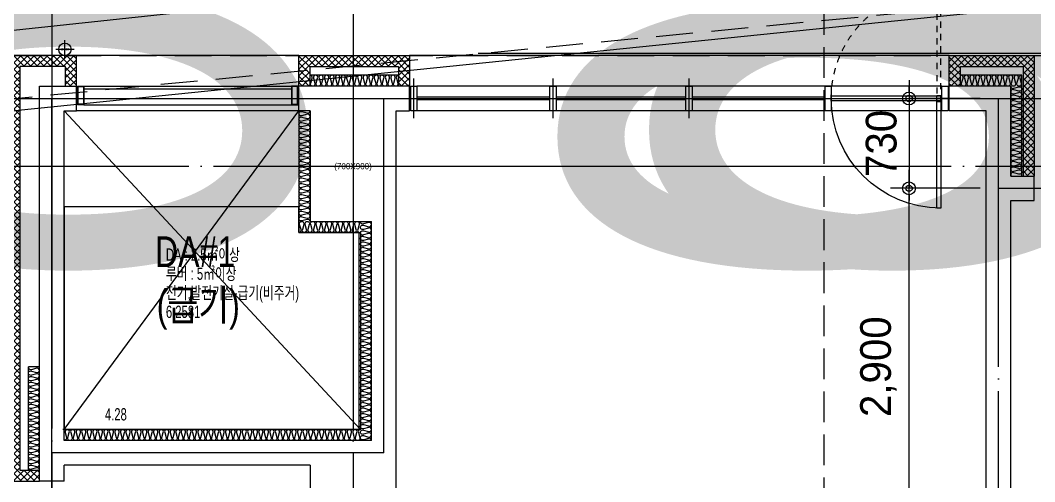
# Model space of a CAD drawing. Header units: millimetres. Extents: x 0 to 1390178, y 0 to 110113.
# Drawn here: x 438865 to 447117, y 46366 to 50117 of the extents above; entities that cross this region are included whole.
import ezdxf
from ezdxf.enums import TextEntityAlignment as Align
from ezdxf.xclip import XClip

# ---------------------------------------------------------------- set-up
doc = ezdxf.new("R2018")
doc.units = ezdxf.units.MM
doc.header["$LTSCALE"] = 100
doc.header["$XCLIPFRAME"] = 0
for name, pattern in [('HID2', [3.5, 2.5, -1]), ('X - 평면도$0$CEN', [62, 60, -1, 0, -1]), ('X - 평면도$0$H1', [1, 0.5, -0.5]), ('X - 평면도$0$HID', [1.5, 1, -0.5])]:
    doc.linetypes.add(name, pattern=pattern)
doc.layers.get('DEFPOINTS').update_dxf_attribs({"color": 145})
for name, color, linetype in [('AA-XXXX-TEXT', 3, 'Continuous'), ('DIM', 7, 'Continuous'), ('sm3', 3, 'HID2'), ('X - LAND$0$03-사철나무', 8, 'Continuous'), ('X - SHEET$0$AA-BORD-TEXT', 3, 'Continuous'), ('X - 평면도$0$$0$03-사철나무', 8, 'Continuous'), ('X - 평면도$0$0-구역계', 1, 'Continuous'), ('X - 평면도$0$253', 253, 'Continuous'), ('X - 평면도$0$A-grid', 7, 'Continuous'), ('X - 평면도$0$A-INS', 9, 'Continuous'), ('X - 평면도$0$A-OPEN', 9, 'X - 평면도$0$CEN'), ('X - 평면도$0$A-WIN', 4, 'Continuous'), ('X - 평면도$0$AA-DWXM-WIND', 4, 'Continuous'), ('X - 평면도$0$AA-EL-PCN8', 8, 'Continuous'), ('X - 평면도$0$AA-FLXS-OTHR', 4, 'Continuous'), ('X - 평면도$0$AA-WAXM-BRCK', 3, 'Continuous'), ('X - 평면도$0$AA-WAXM-CONC', 2, 'Continuous'), ('X - 평면도$0$AA-XXXX-CNTL', 1, 'X - 평면도$0$CEN'), ('X - 평면도$0$CEN', 1, 'X - 평면도$0$CEN'), ('X - 평면도$0$H7', 7, 'X - 평면도$0$HID'), ('X - 평면도$0$상부외곽선', 7, 'X - 평면도$0$HID')]:
    doc.layers.add(name, color=color, linetype=linetype)
doc.layers.add('X - 평면도$0$A-door', color=4, linetype='Continuous', lineweight=25)
doc.layers.add('X - 평면도$0$AA-GUIDE-실명', color=125, linetype='Continuous', plot=False)
doc.layers.add('X - 평면도$0$DEFPOINT', color=163, linetype='Continuous', plot=False)
doc.styles.add('HAUD01', font='Dotum.ttf')
doc.styles.get("Standard").update_dxf_attribs({"font": 'Dotum.ttf'})
doc.styles.add('X - SHEET$0$HAUD01', font='Dotum.ttf')
doc.styles.add('X - 평면도$0$HAUD01', font='Dotum.ttf')
doc.styles.add('X - 평면도$0$STANDARD', font='Dotum.ttf')
doc.dimstyles.new('HAUD-80', dxfattribs={"dimscale": 100, "dimtxt": 2.5, "dimasz": 0.5, "dimexe": 0, "dimexo": 1.5, "dimgap": 1, "dimtad": 1, "dimdec": 0, "dimdsep": 46, "dimlunit": 6, "dimtxsty": 'HAUD01', "dimblk": 'Z_DOT', "dimcen": 2.5, "dimdle": 1.5, "dimclrd": 7, "dimclre": 7, "dimclrt": 4, "dimadec": 0, "dimazin": 0, "dimtfac": 1, "dimtdec": 0, "dimtix": 1, "dimtmove": 2, "dimatfit": 3, "dimfxl": 1, "dimtvp": 1, "dimtolj": 1, "dimtzin": 0, "dimarcsym": 0})
pattern_1 = [(45, (-943193, 374193), (-26.9407684, 26.9407684), []), (135, (-943193, 374193), (-26.9407684, -26.9407684), [])]

# ---------------------------------------------------------------- blocks, each defined once
blk = doc.blocks.new('X - SHEET$0$HAUDsheetV')
at = {"layer": 'X - SHEET$0$AA-BORD-TEXT', "color": 3, "style": 'X - SHEET$0$HAUD01'}
for tag, p in [('PJCode', (786, 567.935)), ('작성자', (786.112, 194.824)), ('검토자', (786.112, 181.824)), ('최종검토자', (786.112, 168.824)), ('승인자', (786.112, 155.824)), ('일자', (786.832, 144.018)), ('개정번호', (812, 65.92))]:
    blk.add_attdef(tag, text='', height=3, dxfattribs=at).set_placement(p, align=Align.MIDDLE_CENTER)
at = {"layer": 'X - SHEET$0$AA-BORD-TEXT', "color": 3, "lineweight": 30, "flags": 104}
blk.add_attdef('PJTitle', text='', height=4, dxfattribs=at).set_placement((787.248, 536.622), align=Align.MIDDLE_CENTER)
blk = doc.blocks.new('X - SHEET')
ref = blk.add_blockref('X - SHEET$0$HAUDsheetV', (-100, 0), dxfattribs=dict(xscale=100, yscale=100, zscale=100))
lines = blk.add_mtext('중랑구 상봉동 116-49번지 일원 2030 청년주택 \\P신축공사', dxfattribs={"layer": 'X - SHEET$0$AA-BORD-TEXT', "color": 3, "insert": (78624.8, 53662.2), "char_height": 5056.517, "attachment_point": 1})
ref.add_attrib('PJTitle', '', (78624.8, 53662.2), dxfattribs={"flags": 104}).embed_mtext(lines)
blk = doc.blocks.new('*U1018')
at = {"layer": 'X - 평면도$0$A-door', "color": 9}
for p, q in [((50, 20), (950, 20)), ((50, -20), (950, -20))]:
    blk.add_line(p, q, dxfattribs=at)
at = {"layer": 'X - 평면도$0$A-door', "linetype": 'X - 평면도$0$H1'}
blk.add_lwpolyline([(60, -25), (60, 890), (90, 890), (90, -25)], close=True, dxfattribs=at)
at = {"layer": 'X - 평면도$0$A-door'}
for points in [[(0, -100), (50, -100), (50, 100), (0, 100)], [(950, -100), (1000, -100), (1000, 100), (950, 100)], [(60, 25), (60, -890), (90, -890), (90, 25)]]:
    blk.add_lwpolyline(points, close=True, dxfattribs=at)
blk.add_circle((75, 0), 5, dxfattribs=at)
at = {"layer": 'X - 평면도$0$A-door', "color": 1, "linetype": 'X - 평면도$0$H1'}
blk.add_arc((60, 0), 890, 360, 90, dxfattribs=at)
at = {"layer": 'X - 평면도$0$A-door', "color": 1}
blk.add_arc((60, 0), 890, 270, 0, dxfattribs=at)
blk = doc.blocks.new('X - 평면도$0$A$C131C07CB')
at = {"layer": 'X - 평면도$0$DEFPOINT'}
blk.add_lwpolyline([(48907.6, 49351.7), (32952.1, 49430.9), (27699.5, 49296.2), (20596, 48989.6), (3460.7, 47240.8), (3188.2, 39892), (3139.9, 31340.9), (2595.9, 24181.5), (1470.3, 6537), (1291.4, 1301.2), (10096.5, 1256), (10324.9, 7974.4), (28597.9, 8298.9), (28098.2, 13852.2), (48906.4, 16442.3)], close=True, dxfattribs=at)
blk = doc.blocks.new('X - 평면도$0$1F PL')
at = {"layer": 'X - 평면도$0$AA-WAXM-CONC'}
for p, q in [((-44367.2, 29060.9), (-44367.2, 32270.9)), ((-44367.2, 32270.9), (-44067.2, 32270.9)), ((-44067.2, 32070.9), (-44067.2, 32270.9)), ((-41357.2, 32270.9), (-42257.2, 32270.9)), ((-42257.2, 32070.9), (-42257.2, 32270.9)), ((-41357.2, 32070.9), (-41357.2, 32270.9)), ((-36467.2, 32270.9), (-36967.2, 32270.9)), ((-36967.2, 32070.9), (-36967.2, 32270.9)), ((-36467.2, 31540.9), (-36467.2, 32270.9)), ((-44167.2, 29390.9), (-44167.2, 32070.9)), ((-44167.2, 32070.9), (-44067.2, 32070.9)), ((-42167.2, 32070.9), (-42257.2, 32070.9)), ((-41467.2, 32070.9), (-41357.2, 32070.9)), ((-36667.2, 32070.9), (-36967.2, 32070.9)), ((-36667.2, 27390.9), (-36667.2, 32070.9)), ((-36467.2, 31540.9), (-36277.2, 31540.9)), ((-36277.2, 31340.9), (-36277.2, 31540.9)), ((-36467.2, 31340.9), (-36277.2, 31340.9)), ((-36467.2, 28640.9), (-36467.2, 31340.9)), ((-41667.2, 29390.9), (-41667.2, 31170.9)), ((-41467.2, 29390.9), (-41467.2, 31190.9)), ((-42167.2, 29390.9), (-44167.2, 29390.9)), ((-44167.2, 29060.9), (-44167.2, 29190.9)), ((-42167.2, 29190.9), (-44167.2, 29190.9)), ((-44167.2, 29060.9), (-44367.2, 29060.9))]:
    blk.add_line(p, q, dxfattribs=at)
blk = doc.blocks.new('X - 평면도$0$1F_COL')
at = {"layer": 'X - 평면도$0$AA-WAXM-CONC'}
for p, q in [((-85528, -23826.9), (-85528, -24726.9)), ((-84828, -24726.9), (-84828, -23826.9)), ((-85528, -24726.9), (-85528, -24726.9)), ((-85528, -24726.9), (-85028, -24726.9))]:
    blk.add_line(p, q, dxfattribs=at)
for points in [[(-85528, -26706.9), (-85528, -28506.9), (-84828, -28506.9), (-84828, -26506.9)], [(-85028, -26506.9), (-85528, -26506.9)]]:
    blk.add_lwpolyline(points, dxfattribs=at)
at = {"layer": 'X - 평면도$0$DEFPOINT', "style": 'X - 평면도$0$STANDARD'}
blk.add_text('(700X900)', height=50, dxfattribs=at).set_placement((-85178, -24276.9), align=Align.MIDDLE_CENTER)
blk = doc.blocks.new('X - LAND', base_point=(-475.4, -286.7))
at = {"layer": 'X - LAND$0$03-사철나무'}
blk.add_line((41840.4, 65743.1), (82640.4, 65743.1), dxfattribs=at)
blk.add_lwpolyline([(34833.1, 66148.4), (41282, 66806.8), (41282, 66273.1), (35623.3, 65666.5), (35623.3, 58106.2), (34534.9, 58106.2)], close=True, dxfattribs=at)
blk = doc.blocks.new('X - 평면도$0$A$C14A644CA')
at = {"layer": 'X - 평면도$0$AA-FLXS-OTHR', "color": 1}
for p, q in [((75, 0), (-75, 0)), ((0, -75), (0, 75))]:
    blk.add_line(p, q, dxfattribs=at)
at = {"layer": 'X - 평면도$0$AA-FLXS-OTHR'}
blk.add_circle((0, 0), 50, dxfattribs=at)
at = {"layer": 'X - 평면도$0$AA-GUIDE-실명', "style": 'X - 평면도$0$HAUD01'}
blk.add_text('Ø100', height=20, dxfattribs=at).set_placement((0, 0), align=Align.MIDDLE_CENTER)
blk = doc.blocks.new('X - 평면도$0$A$C9b846ec6')
at = {"layer": 'X - 평면도$0$253'}
h = blk.add_hatch(dxfattribs=at)
h.set_pattern_fill('ANSI37', color=253, scale=12)
h.set_pattern_definition(pattern_1)
h.paths.add_polyline_path([(-1250, 33930), (-1800, 33930), (-1800, 30470), (-1550, 30470), (-1550, 30560), (-1710, 30560), (-1710, 33840), (-1340, 33840), (-1340, 33680), (-1250, 33680)])
h = blk.add_hatch(dxfattribs=at)
h.set_pattern_fill('ANSI37', color=253, scale=12)
h.set_pattern_definition(pattern_1)
h.paths.add_polyline_path([(1460, 33930), (560, 33930), (560, 33680), (650, 33680), (650, 33840), (1370, 33840), (1370, 33680), (1460, 33680)])
h = blk.add_hatch(dxfattribs=at)
h.set_pattern_fill('ANSI37', color=253, scale=12)
h.set_pattern_definition(pattern_1)
h.paths.add_polyline_path([(6540, 33930), (5850, 33930), (5850, 33680), (5940, 33680), (5940, 33840), (6450, 33840), (6450, 32950), (6540, 32950)])
at = {"layer": 'X - 평면도$0$A-INS'}
for p, q in [((1370, 33770), (650, 33770)), ((6440, 33770), (5940, 33770)), ((6440, 32950), (6440, 33770)), ((-1640, 30560), (-1640, 31400)), ((-1550, 31400), (-1640, 31400))]:
    blk.add_line(p, q, dxfattribs=at)
for points in [[(1370, 33770, 0.524856), (1353.2, 33745.6), (1364.3, 33704.4, -1.449198), (1330.7, 33704.4), (1341.8, 33745.6, 0.524856), (1325, 33770, 0.524856), (1308.2, 33745.6), (1319.3, 33704.4, -1.449198), (1285.7, 33704.4), (1296.8, 33745.6, 0.524856), (1280, 33770, 0.524856), (1263.2, 33745.6), (1274.3, 33704.4, -1.449198), (1240.7, 33704.4), (1251.8, 33745.6, 0.524856), (1235, 33770, 0.524856), (1218.2, 33745.6), (1229.3, 33704.4, -1.449198), (1195.7, 33704.4), (1206.8, 33745.6, 0.524856), (1190, 33770, 0.524856), (1173.2, 33745.6), (1184.3, 33704.4, -1.449198), (1150.7, 33704.4), (1161.8, 33745.6, 0.524856), (1145, 33770, 0.524856), (1128.2, 33745.6), (1139.3, 33704.4, -1.449198), (1105.7, 33704.4), (1116.8, 33745.6, 0.524856), (1100, 33770, 0.524856), (1083.2, 33745.6), (1094.3, 33704.4, -1.449198), (1060.7, 33704.4), (1071.8, 33745.6, 0.524856), (1055, 33770, 0.524856), (1038.2, 33745.6), (1049.3, 33704.4, -1.449198), (1015.7, 33704.4), (1026.8, 33745.6, 0.524856), (1010, 33770, 0.524856), (993.2, 33745.6), (1004.3, 33704.4, -1.449198), (970.7, 33704.4), (981.8, 33745.6, 0.524856), (965, 33770, 0.524856), (948.2, 33745.6), (959.3, 33704.4, -1.449198), (925.7, 33704.4), (936.8, 33745.6, 0.524856), (920, 33770, 0.524856), (903.2, 33745.6), (914.3, 33704.4, -1.449198), (880.7, 33704.4), (891.8, 33745.6, 0.524856), (875, 33770, 0.524856), (858.2, 33745.6), (869.3, 33704.4, -1.449198), (835.7, 33704.4), (846.8, 33745.6, 0.524856), (830, 33770, 0.524856), (813.2, 33745.6), (824.3, 33704.4, -1.449198), (790.7, 33704.4), (801.8, 33745.6, 0.524856), (785, 33770, 0.524856), (768.2, 33745.6), (779.3, 33704.4, -1.449198), (745.7, 33704.4), (756.8, 33745.6, 0.524856), (740, 33770, 0.524856), (723.2, 33745.6), (734.3, 33704.4, -1.449198), (700.7, 33704.4), (711.8, 33745.6, 0.524856), (695, 33770, 0.524856), (678.2, 33745.6), (689.3, 33704.4, -1.449198), (655.7, 33704.4), (666.8, 33745.6, 0.524856), (650, 33770)], [(6440, 33770, 0.524856), (6423.2, 33745.6), (6434.3, 33704.4, -1.449198), (6400.7, 33704.4), (6411.8, 33745.6, 0.524856), (6395, 33770, 0.524856), (6378.2, 33745.6), (6389.3, 33704.4, -1.449198), (6355.7, 33704.4), (6366.8, 33745.6, 0.524856), (6350, 33770, 0.524856), (6333.2, 33745.6), (6344.3, 33704.4, -1.449198), (6310.7, 33704.4), (6321.8, 33745.6, 0.524856), (6305, 33770, 0.524856), (6288.2, 33745.6), (6299.3, 33704.4, -1.449198), (6265.7, 33704.4), (6276.8, 33745.6, 0.524856), (6260, 33770, 0.524856), (6243.2, 33745.6), (6254.3, 33704.4, -1.449198), (6220.7, 33704.4), (6231.8, 33745.6, 0.524856), (6215, 33770, 0.524856), (6198.2, 33745.6), (6209.3, 33704.4, -1.449198), (6175.7, 33704.4), (6186.8, 33745.6, 0.524856), (6170, 33770, 0.524856), (6153.2, 33745.6), (6164.3, 33704.4, -1.449198), (6130.7, 33704.4), (6141.8, 33745.6, 0.524856), (6125, 33770, 0.524856), (6108.2, 33745.6), (6119.3, 33704.4, -1.449198), (6085.7, 33704.4), (6096.8, 33745.6, 0.524856), (6080, 33770, 0.524856), (6063.2, 33745.6), (6074.3, 33704.4, -1.449198), (6040.7, 33704.4), (6051.8, 33745.6, 0.524856), (6035, 33770, 0.524856), (6018.2, 33745.6), (6029.3, 33704.4, -1.449198), (5995.7, 33704.4), (6006.8, 33745.6, 0.524856), (5990, 33770, 0.524856), (5973.2, 33745.6), (5984.3, 33704.4, -1.449198), (5950.7, 33704.4), (5961.8, 33745.6, 0.524856), (5945, 33770, 0.070475), (5940, 33769.3, 0.070475)], [(6350, 33680, 0.524856), (6374.4, 33663.2), (6415.6, 33674.3, -1.449198), (6415.6, 33640.7), (6374.4, 33651.8, 0.524856), (6350, 33635, 0.524856), (6374.4, 33618.2), (6415.6, 33629.3, -1.449198), (6415.6, 33595.7), (6374.4, 33606.8, 0.524856), (6350, 33590, 0.524856), (6374.4, 33573.2), (6415.6, 33584.3, -1.449198), (6415.6, 33550.7), (6374.4, 33561.8, 0.524856), (6350, 33545, 0.524856), (6374.4, 33528.2), (6415.6, 33539.3, -1.449198), (6415.6, 33505.7), (6374.4, 33516.8, 0.524856), (6350, 33500, 0.524856), (6374.4, 33483.2), (6415.6, 33494.3, -1.449198), (6415.6, 33460.7), (6374.4, 33471.8, 0.524856), (6350, 33455, 0.524856), (6374.4, 33438.2), (6415.6, 33449.3, -1.449198), (6415.6, 33415.7), (6374.4, 33426.8, 0.524856), (6350, 33410, 0.524856), (6374.4, 33393.2), (6415.6, 33404.3, -1.449198), (6415.6, 33370.7), (6374.4, 33381.8, 0.524856), (6350, 33365, 0.524856), (6374.4, 33348.2), (6415.6, 33359.3, -1.449198), (6415.6, 33325.7), (6374.4, 33336.8, 0.524856), (6350, 33320, 0.524856), (6374.4, 33303.2), (6415.6, 33314.3, -1.449198), (6415.6, 33280.7), (6374.4, 33291.8, 0.524856), (6350, 33275, 0.524856), (6374.4, 33258.2), (6415.6, 33269.3, -1.449198), (6415.6, 33235.7), (6374.4, 33246.8, 0.524856), (6350, 33230, 0.524856), (6374.4, 33213.2), (6415.6, 33224.3, -1.449198), (6415.6, 33190.7), (6374.4, 33201.8, 0.524856), (6350, 33185, 0.524856), (6374.4, 33168.2), (6415.6, 33179.3, -1.449198), (6415.6, 33145.7), (6374.4, 33156.8, 0.524856), (6350, 33140, 0.524856), (6374.4, 33123.2), (6415.6, 33134.3, -1.449198), (6415.6, 33100.7), (6374.4, 33111.8, 0.524856), (6350, 33095, 0.524856), (6374.4, 33078.2), (6415.6, 33089.3, -1.449198), (6415.6, 33055.7), (6374.4, 33066.8, 0.524856), (6350, 33050, 0.524856), (6374.4, 33033.2), (6415.6, 33044.3, -1.449198), (6415.6, 33010.7), (6374.4, 33021.8, 0.524856), (6350, 33005, 0.524856), (6374.4, 32988.2), (6415.6, 32999.3, -1.449198), (6415.6, 32965.7), (6374.4, 32976.8, 0.524856), (6350, 32960, 0.148308), (6353, 32950, 0.148308)], [(650, 32580, 0.524856), (625.6, 32596.8), (584.4, 32585.7, -1.449198), (584.4, 32619.3), (625.6, 32608.2, 0.524856), (650, 32625, 0.524856), (625.6, 32641.8), (584.4, 32630.7, -1.449198), (584.4, 32664.3), (625.6, 32653.2, 0.524856), (650, 32670, 0.524856), (625.6, 32686.8), (584.4, 32675.7, -1.449198), (584.4, 32709.3), (625.6, 32698.2, 0.524856), (650, 32715, 0.524856), (625.6, 32731.8), (584.4, 32720.7, -1.449198), (584.4, 32754.3), (625.6, 32743.2, 0.524856), (650, 32760, 0.524856), (625.6, 32776.8), (584.4, 32765.7, -1.449198), (584.4, 32799.3), (625.6, 32788.2, 0.524856), (650, 32805, 0.524856), (625.6, 32821.8), (584.4, 32810.7, -1.449198), (584.4, 32844.3), (625.6, 32833.2, 0.524856), (650, 32850, 0.524856), (625.6, 32866.8), (584.4, 32855.7, -1.449198), (584.4, 32889.3), (625.6, 32878.2, 0.524856), (650, 32895, 0.524856), (625.6, 32911.8), (584.4, 32900.7, -1.449198), (584.4, 32934.3), (625.6, 32923.2, 0.524856), (650, 32940, 0.524856), (625.6, 32956.8), (584.4, 32945.7, -1.449198), (584.4, 32979.3), (625.6, 32968.2, 0.524856), (650, 32985, 0.524856), (625.6, 33001.8), (584.4, 32990.7, -1.449198), (584.4, 33024.3), (625.6, 33013.2, 0.524856), (650, 33030, 0.524856), (625.6, 33046.8), (584.4, 33035.7, -1.449198), (584.4, 33069.3), (625.6, 33058.2, 0.524856), (650, 33075, 0.524856), (625.6, 33091.8), (584.4, 33080.7, -1.449198), (584.4, 33114.3), (625.6, 33103.2, 0.524856), (650, 33120, 0.524856), (625.6, 33136.8), (584.4, 33125.7, -1.449198), (584.4, 33159.3), (625.6, 33148.2, 0.524856), (650, 33165, 0.524856), (625.6, 33181.8), (584.4, 33170.7, -1.449198), (584.4, 33204.3), (625.6, 33193.2, 0.524856), (650, 33210, 0.524856), (625.6, 33226.8), (584.4, 33215.7, -1.449198), (584.4, 33249.3), (625.6, 33238.2, 0.524856), (650, 33255, 0.524856), (625.6, 33271.8), (584.4, 33260.7, -1.449198), (584.4, 33294.3), (625.6, 33283.2, 0.524856), (650, 33300, 0.524856), (625.6, 33316.8), (584.4, 33305.7, -1.449198), (584.4, 33339.3), (625.6, 33328.2, 0.524856), (650, 33345, 0.524856), (625.6, 33361.8), (584.4, 33350.7, -1.449198), (584.4, 33384.3), (625.6, 33373.2, 0.524856), (650, 33390, 0.524856), (625.6, 33406.8), (584.4, 33395.7, -1.449198), (584.4, 33429.3), (625.6, 33418.2, 0.524856), (650, 33435, 0.524856), (625.6, 33451.8), (584.4, 33440.7, -1.449198), (584.4, 33474.3), (625.6, 33463.2, 0.524856), (650, 33480)], [(560, 32490, 0.524856), (576.8, 32514.4), (565.7, 32555.6, -1.449198), (599.3, 32555.6), (588.2, 32514.4, 0.524856), (605, 32490, 0.524856), (621.8, 32514.4), (610.7, 32555.6, -1.449198), (644.3, 32555.6), (633.2, 32514.4, 0.524856), (650, 32490, 0.524856), (666.8, 32514.4), (655.7, 32555.6, -1.449198), (689.3, 32555.6), (678.2, 32514.4, 0.524856), (695, 32490, 0.524856), (711.8, 32514.4), (700.7, 32555.6, -1.449198), (734.3, 32555.6), (723.2, 32514.4, 0.524856), (740, 32490, 0.524856), (756.8, 32514.4), (745.7, 32555.6, -1.449198), (779.3, 32555.6), (768.2, 32514.4, 0.524856), (785, 32490, 0.524856), (801.8, 32514.4), (790.7, 32555.6, -1.449198), (824.3, 32555.6), (813.2, 32514.4, 0.524856), (830, 32490, 0.524856), (846.8, 32514.4), (835.7, 32555.6, -1.449198), (869.3, 32555.6), (858.2, 32514.4, 0.524856), (875, 32490, 0.524856), (891.8, 32514.4), (880.7, 32555.6, -1.449198), (914.3, 32555.6), (903.2, 32514.4, 0.524856), (920, 32490, 0.524856), (936.8, 32514.4), (925.7, 32555.6, -1.449198), (959.3, 32555.6), (948.2, 32514.4, 0.524856), (965, 32490, 0.524856), (981.8, 32514.4), (970.7, 32555.6, -1.449198), (1004.3, 32555.6), (993.2, 32514.4, 0.524856), (1010, 32490, 0.524856), (1026.8, 32514.4), (1015.7, 32555.6, -1.449198), (1049.3, 32555.6), (1038.2, 32514.4, 0.524856), (1055, 32490, 0.07492), (1060.3, 32490.8, 0.07492)], [(1150, 30800, 0.524856), (1125.6, 30816.8), (1084.4, 30805.7, -1.449198), (1084.4, 30839.3), (1125.6, 30828.2, 0.524856), (1150, 30845, 0.524856), (1125.6, 30861.8), (1084.4, 30850.7, -1.449198), (1084.4, 30884.3), (1125.6, 30873.2, 0.524856), (1150, 30890, 0.524856), (1125.6, 30906.8), (1084.4, 30895.7, -1.449198), (1084.4, 30929.3), (1125.6, 30918.2, 0.524856), (1150, 30935, 0.524856), (1125.6, 30951.8), (1084.4, 30940.7, -1.449198), (1084.4, 30974.3), (1125.6, 30963.2, 0.524856), (1150, 30980, 0.524856), (1125.6, 30996.8), (1084.4, 30985.7, -1.449198), (1084.4, 31019.3), (1125.6, 31008.2, 0.524856), (1150, 31025, 0.524856), (1125.6, 31041.8), (1084.4, 31030.7, -1.449198), (1084.4, 31064.3), (1125.6, 31053.2, 0.524856), (1150, 31070, 0.524856), (1125.6, 31086.8), (1084.4, 31075.7, -1.449198), (1084.4, 31109.3), (1125.6, 31098.2, 0.524856), (1150, 31115, 0.524856), (1125.6, 31131.8), (1084.4, 31120.7, -1.449198), (1084.4, 31154.3), (1125.6, 31143.2, 0.524856), (1150, 31160, 0.524856), (1125.6, 31176.8), (1084.4, 31165.7, -1.449198), (1084.4, 31199.3), (1125.6, 31188.2, 0.524856), (1150, 31205, 0.524856), (1125.6, 31221.8), (1084.4, 31210.7, -1.449198), (1084.4, 31244.3), (1125.6, 31233.2, 0.524856), (1150, 31250, 0.524856), (1125.6, 31266.8), (1084.4, 31255.7, -1.449198), (1084.4, 31289.3), (1125.6, 31278.2, 0.524856), (1150, 31295, 0.524856), (1125.6, 31311.8), (1084.4, 31300.7, -1.449198), (1084.4, 31334.3), (1125.6, 31323.2, 0.524856), (1150, 31340, 0.524856), (1125.6, 31356.8), (1084.4, 31345.7, -1.449198), (1084.4, 31379.3), (1125.6, 31368.2, 0.524856), (1150, 31385, 0.524856), (1125.6, 31401.8), (1084.4, 31390.7, -1.449198), (1084.4, 31424.3), (1125.6, 31413.2, 0.524856), (1150, 31430, 0.524856), (1125.6, 31446.8), (1084.4, 31435.7, -1.449198), (1084.4, 31469.3), (1125.6, 31458.2, 0.524856), (1150, 31475, 0.524856), (1125.6, 31491.8), (1084.4, 31480.7, -1.449198), (1084.4, 31514.3), (1125.6, 31503.2, 0.524856), (1150, 31520, 0.524856), (1125.6, 31536.8), (1084.4, 31525.7, -1.449198), (1084.4, 31559.3), (1125.6, 31548.2, 0.524856), (1150, 31565, 0.524856), (1125.6, 31581.8), (1084.4, 31570.7, -1.449198), (1084.4, 31604.3), (1125.6, 31593.2, 0.524856), (1150, 31610, 0.524856), (1125.6, 31626.8), (1084.4, 31615.7, -1.449198), (1084.4, 31649.3), (1125.6, 31638.2, 0.524856), (1150, 31655, 0.524856), (1125.6, 31671.8), (1084.4, 31660.7, -1.449198), (1084.4, 31694.3), (1125.6, 31683.2, 0.524856), (1150, 31700, 0.524856), (1125.6, 31716.8), (1084.4, 31705.7, -1.449198), (1084.4, 31739.3), (1125.6, 31728.2, 0.524856), (1150, 31745, 0.524856), (1125.6, 31761.8), (1084.4, 31750.7, -1.449198), (1084.4, 31784.3), (1125.6, 31773.2, 0.524856), (1150, 31790, 0.524856), (1125.6, 31806.8), (1084.4, 31795.7, -1.449198), (1084.4, 31829.3), (1125.6, 31818.2, 0.524856), (1150, 31835, 0.524856), (1125.6, 31851.8), (1084.4, 31840.7, -1.449198), (1084.4, 31874.3), (1125.6, 31863.2, 0.524856), (1150, 31880, 0.524856), (1125.6, 31896.8), (1084.4, 31885.7, -1.449198), (1084.4, 31919.3), (1125.6, 31908.2, 0.524856), (1150, 31925, 0.524856), (1125.6, 31941.8), (1084.4, 31930.7, -1.449198), (1084.4, 31964.3), (1125.6, 31953.2, 0.524856), (1150, 31970, 0.524856), (1125.6, 31986.8), (1084.4, 31975.7, -1.449198), (1084.4, 32009.3), (1125.6, 31998.2, 0.524856), (1150, 32015, 0.524856), (1125.6, 32031.8), (1084.4, 32020.7, -1.449198), (1084.4, 32054.3), (1125.6, 32043.2, 0.524856), (1150, 32060, 0.524856), (1125.6, 32076.8), (1084.4, 32065.7, -1.449198), (1084.4, 32099.3), (1125.6, 32088.2, 0.524856), (1150, 32105, 0.524856), (1125.6, 32121.8), (1084.4, 32110.7, -1.449198), (1084.4, 32144.3), (1125.6, 32133.2, 0.524856), (1150, 32150, 0.524856), (1125.6, 32166.8), (1084.4, 32155.7, -1.449198), (1084.4, 32189.3), (1125.6, 32178.2, 0.524856), (1150, 32195, 0.524856), (1125.6, 32211.8), (1084.4, 32200.7, -1.449198), (1084.4, 32234.3), (1125.6, 32223.2, 0.524856), (1150, 32240, 0.524856), (1125.6, 32256.8), (1084.4, 32245.7, -1.449198), (1084.4, 32279.3), (1125.6, 32268.2, 0.524856), (1150, 32285, 0.524856), (1125.6, 32301.8), (1084.4, 32290.7, -1.449198), (1084.4, 32324.3), (1125.6, 32313.2, 0.524856), (1150, 32330, 0.524856), (1125.6, 32346.8), (1084.4, 32335.7, -1.449198), (1084.4, 32369.3), (1125.6, 32358.2, 0.524856), (1150, 32375, 0.524856), (1125.6, 32391.8), (1084.4, 32380.7, -1.449198), (1084.4, 32414.3), (1125.6, 32403.2, 0.524856), (1150, 32420, 0.524856), (1125.6, 32436.8), (1084.4, 32425.7, -1.449198), (1084.4, 32459.3), (1125.6, 32448.2, 0.524856), (1150, 32465, 0.524856), (1125.6, 32481.8), (1084.4, 32470.7, -1.449198), (1084.4, 32504.3), (1125.6, 32493.2, 0.524856), (1150, 32510, 0.524856), (1125.6, 32526.8), (1084.4, 32515.7, -1.449198), (1084.4, 32549.3), (1125.6, 32538.2, 0.524856), (1150, 32555, 0.524856), (1125.6, 32571.8), (1084.4, 32560.7, -0.570208), (1060.2, 32580, -0.570208)], [(-1550, 30560, 0.524856), (-1574.4, 30576.8), (-1615.6, 30565.7, -1.449198), (-1615.6, 30599.3), (-1574.4, 30588.2, 0.524856), (-1550, 30605, 0.524856), (-1574.4, 30621.8), (-1615.6, 30610.7, -1.449198), (-1615.6, 30644.3), (-1574.4, 30633.2, 0.524856), (-1550, 30650, 0.524856), (-1574.4, 30666.8), (-1615.6, 30655.7, -1.449198), (-1615.6, 30689.3), (-1574.4, 30678.2, 0.524856), (-1550, 30695, 0.524856), (-1574.4, 30711.8), (-1615.6, 30700.7, -1.449198), (-1615.6, 30734.3), (-1574.4, 30723.2, 0.524856), (-1550, 30740, 0.524856), (-1574.4, 30756.8), (-1615.6, 30745.7, -1.449198), (-1615.6, 30779.3), (-1574.4, 30768.2, 0.524856), (-1550, 30785, 0.524856), (-1574.4, 30801.8), (-1615.6, 30790.7, -1.449198), (-1615.6, 30824.3), (-1574.4, 30813.2, 0.524856), (-1550, 30830, 0.524856), (-1574.4, 30846.8), (-1615.6, 30835.7, -1.449198), (-1615.6, 30869.3), (-1574.4, 30858.2, 0.524856), (-1550, 30875, 0.524856), (-1574.4, 30891.8), (-1615.6, 30880.7, -1.449198), (-1615.6, 30914.3), (-1574.4, 30903.2, 0.524856), (-1550, 30920, 0.524856), (-1574.4, 30936.8), (-1615.6, 30925.7, -1.449198), (-1615.6, 30959.3), (-1574.4, 30948.2, 0.524856), (-1550, 30965, 0.524856), (-1574.4, 30981.8), (-1615.6, 30970.7, -1.449198), (-1615.6, 31004.3), (-1574.4, 30993.2, 0.524856), (-1550, 31010, 0.524856), (-1574.4, 31026.8), (-1615.6, 31015.7, -1.449198), (-1615.6, 31049.3), (-1574.4, 31038.2, 0.524856), (-1550, 31055, 0.524856), (-1574.4, 31071.8), (-1615.6, 31060.7, -1.449198), (-1615.6, 31094.3), (-1574.4, 31083.2, 0.524856), (-1550, 31100, 0.524856), (-1574.4, 31116.8), (-1615.6, 31105.7, -1.449198), (-1615.6, 31139.3), (-1574.4, 31128.2, 0.524856), (-1550, 31145, 0.524856), (-1574.4, 31161.8), (-1615.6, 31150.7, -1.449198), (-1615.6, 31184.3), (-1574.4, 31173.2, 0.524856), (-1550, 31190, 0.524856), (-1574.4, 31206.8), (-1615.6, 31195.7, -1.449198), (-1615.6, 31229.3), (-1574.4, 31218.2, 0.524856), (-1550, 31235, 0.524856), (-1574.4, 31251.8), (-1615.6, 31240.7, -1.449198), (-1615.6, 31274.3), (-1574.4, 31263.2, 0.524856), (-1550, 31280, 0.524856), (-1574.4, 31296.8), (-1615.6, 31285.7, -1.449198), (-1615.6, 31319.3), (-1574.4, 31308.2, 0.524856), (-1550, 31325, 0.524856), (-1574.4, 31341.8), (-1615.6, 31330.7, -1.449198), (-1615.6, 31364.3), (-1574.4, 31353.2, 0.524856), (-1550, 31370, 0.524856), (-1574.4, 31386.8), (-1615.6, 31375.7, -0.670755), (-1638.4, 31400, -0.670755)], [(1060, 30890, 0.524856), (1043.2, 30865.6), (1054.3, 30824.4, -1.449198), (1020.7, 30824.4), (1031.8, 30865.6, 0.524856), (1015, 30890, 0.524856), (998.2, 30865.6), (1009.3, 30824.4, -1.449198), (975.7, 30824.4), (986.8, 30865.6, 0.524856), (970, 30890, 0.524856), (953.2, 30865.6), (964.3, 30824.4, -1.449198), (930.7, 30824.4), (941.8, 30865.6, 0.524856), (925, 30890, 0.524856), (908.2, 30865.6), (919.3, 30824.4, -1.449198), (885.7, 30824.4), (896.8, 30865.6, 0.524856), (880, 30890, 0.524856), (863.2, 30865.6), (874.3, 30824.4, -1.449198), (840.7, 30824.4), (851.8, 30865.6, 0.524856), (835, 30890, 0.524856), (818.2, 30865.6), (829.3, 30824.4, -1.449198), (795.7, 30824.4), (806.8, 30865.6, 0.524856), (790, 30890, 0.524856), (773.2, 30865.6), (784.3, 30824.4, -1.449198), (750.7, 30824.4), (761.8, 30865.6, 0.524856), (745, 30890, 0.524856), (728.2, 30865.6), (739.3, 30824.4, -1.449198), (705.7, 30824.4), (716.8, 30865.6, 0.524856), (700, 30890, 0.524856), (683.2, 30865.6), (694.3, 30824.4, -1.449198), (660.7, 30824.4), (671.8, 30865.6, 0.524856), (655, 30890, 0.524856), (638.2, 30865.6), (649.3, 30824.4, -1.449198), (615.7, 30824.4), (626.8, 30865.6, 0.524856), (610, 30890, 0.524856), (593.2, 30865.6), (604.3, 30824.4, -1.449198), (570.7, 30824.4), (581.8, 30865.6, 0.524856), (565, 30890, 0.524856), (548.2, 30865.6), (559.3, 30824.4, -1.449198), (525.7, 30824.4), (536.8, 30865.6, 0.524856), (520, 30890, 0.524856), (503.2, 30865.6), (514.3, 30824.4, -1.449198), (480.7, 30824.4), (491.8, 30865.6, 0.524856), (475, 30890, 0.524856), (458.2, 30865.6), (469.3, 30824.4, -1.449198), (435.7, 30824.4), (446.8, 30865.6, 0.524856), (430, 30890, 0.524856), (413.2, 30865.6), (424.3, 30824.4, -1.449198), (390.7, 30824.4), (401.8, 30865.6, 0.524856), (385, 30890, 0.524856), (368.2, 30865.6), (379.3, 30824.4, -1.449198), (345.7, 30824.4), (356.8, 30865.6, 0.524856), (340, 30890, 0.524856), (323.2, 30865.6), (334.3, 30824.4, -1.449198), (300.7, 30824.4), (311.8, 30865.6, 0.524856), (295, 30890, 0.524856), (278.2, 30865.6), (289.3, 30824.4, -1.449198), (255.7, 30824.4), (266.8, 30865.6, 0.524856), (250, 30890, 0.524856), (233.2, 30865.6), (244.3, 30824.4, -1.449198), (210.7, 30824.4), (221.8, 30865.6, 0.524856), (205, 30890, 0.524856), (188.2, 30865.6), (199.3, 30824.4, -1.449198), (165.7, 30824.4), (176.8, 30865.6, 0.524856), (160, 30890, 0.524856), (143.2, 30865.6), (154.3, 30824.4, -1.449198), (120.7, 30824.4), (131.8, 30865.6, 0.524856), (115, 30890, 0.524856), (98.2, 30865.6), (109.3, 30824.4, -1.449198), (75.7, 30824.4), (86.8, 30865.6, 0.524856), (70, 30890, 0.524856), (53.2, 30865.6), (64.3, 30824.4, -1.449198), (30.7, 30824.4), (41.8, 30865.6, 0.524856), (25, 30890, 0.524856), (8.2, 30865.6), (19.3, 30824.4, -1.449198), (-14.3, 30824.4), (-3.2, 30865.6, 0.524856), (-20, 30890, 0.524856), (-36.8, 30865.6), (-25.7, 30824.4, -1.449198), (-59.3, 30824.4), (-48.2, 30865.6, 0.524856), (-65, 30890, 0.524856), (-81.8, 30865.6), (-70.7, 30824.4, -1.449198), (-104.3, 30824.4), (-93.2, 30865.6, 0.524856), (-110, 30890, 0.524856), (-126.8, 30865.6), (-115.7, 30824.4, -1.449198), (-149.3, 30824.4), (-138.2, 30865.6, 0.524856), (-155, 30890, 0.524856), (-171.8, 30865.6), (-160.7, 30824.4, -1.449198), (-194.3, 30824.4), (-183.2, 30865.6, 0.524856), (-200, 30890, 0.524856), (-216.8, 30865.6), (-205.7, 30824.4, -1.449198), (-239.3, 30824.4), (-228.2, 30865.6, 0.524856), (-245, 30890, 0.524856), (-261.8, 30865.6), (-250.7, 30824.4, -1.449198), (-284.3, 30824.4), (-273.2, 30865.6, 0.524856), (-290, 30890, 0.524856), (-306.8, 30865.6), (-295.7, 30824.4, -1.449198), (-329.3, 30824.4), (-318.2, 30865.6, 0.524856), (-335, 30890, 0.524856), (-351.8, 30865.6), (-340.7, 30824.4, -1.449198), (-374.3, 30824.4), (-363.2, 30865.6, 0.524856), (-380, 30890, 0.524856), (-396.8, 30865.6), (-385.7, 30824.4, -1.449198), (-419.3, 30824.4), (-408.2, 30865.6, 0.524856), (-425, 30890, 0.524856), (-441.8, 30865.6), (-430.7, 30824.4, -1.449198), (-464.3, 30824.4), (-453.2, 30865.6, 0.524856), (-470, 30890, 0.524856), (-486.8, 30865.6), (-475.7, 30824.4, -1.449198), (-509.3, 30824.4), (-498.2, 30865.6, 0.524856), (-515, 30890, 0.524856), (-531.8, 30865.6), (-520.7, 30824.4, -1.449198), (-554.3, 30824.4), (-543.2, 30865.6, 0.524856), (-560, 30890, 0.524856), (-576.8, 30865.6), (-565.7, 30824.4, -1.449198), (-599.3, 30824.4), (-588.2, 30865.6, 0.524856), (-605, 30890, 0.524856), (-621.8, 30865.6), (-610.7, 30824.4, -1.449198), (-644.3, 30824.4), (-633.2, 30865.6, 0.524856), (-650, 30890, 0.524856), (-666.8, 30865.6), (-655.7, 30824.4, -1.449198), (-689.3, 30824.4), (-678.2, 30865.6, 0.524856), (-695, 30890, 0.524856), (-711.8, 30865.6), (-700.7, 30824.4, -1.449198), (-734.3, 30824.4), (-723.2, 30865.6, 0.524856), (-740, 30890, 0.524856), (-756.8, 30865.6), (-745.7, 30824.4, -1.449198), (-779.3, 30824.4), (-768.2, 30865.6, 0.524856), (-785, 30890, 0.524856), (-801.8, 30865.6), (-790.7, 30824.4, -1.449198), (-824.3, 30824.4), (-813.2, 30865.6, 0.524856), (-830, 30890, 0.524856), (-846.8, 30865.6), (-835.7, 30824.4, -1.449198), (-869.3, 30824.4), (-858.2, 30865.6, 0.524856), (-875, 30890, 0.524856), (-891.8, 30865.6), (-880.7, 30824.4, -1.449198), (-914.3, 30824.4), (-903.2, 30865.6, 0.524856), (-920, 30890, 0.524856), (-936.8, 30865.6), (-925.7, 30824.4, -1.449198), (-959.3, 30824.4), (-948.2, 30865.6, 0.524856), (-965, 30890, 0.524856), (-981.8, 30865.6), (-970.7, 30824.4, -1.449198), (-1004.3, 30824.4), (-993.2, 30865.6, 0.524856), (-1010, 30890, 0.524856), (-1026.8, 30865.6), (-1015.7, 30824.4, -1.449198), (-1049.3, 30824.4), (-1038.2, 30865.6, 0.524856), (-1055, 30890, 0.524856), (-1071.8, 30865.6), (-1060.7, 30824.4, -1.449198), (-1094.3, 30824.4), (-1083.2, 30865.6, 0.524856), (-1100, 30890, 0.524856), (-1116.8, 30865.6), (-1105.7, 30824.4, -1.449198), (-1139.3, 30824.4), (-1128.2, 30865.6, 0.524856), (-1145, 30890, 0.524856), (-1161.8, 30865.6), (-1150.7, 30824.4, -1.449198), (-1184.3, 30824.4), (-1173.2, 30865.6, 0.524856), (-1190, 30890, 0.524856), (-1206.8, 30865.6), (-1195.7, 30824.4, -1.449198), (-1229.3, 30824.4), (-1218.2, 30865.6, 0.524856), (-1235, 30890, 0.524856), (-1251.8, 30865.6), (-1240.7, 30824.4, -1.449198), (-1274.3, 30824.4), (-1263.2, 30865.6, 0.524856), (-1280, 30890, 0.524856), (-1296.8, 30865.6), (-1285.7, 30824.4, -1.449198), (-1319.3, 30824.4), (-1308.2, 30865.6, 0.524856), (-1325, 30890, 0.524856), (-1341.8, 30865.6), (-1330.7, 30824.4, -0.570208), (-1350, 30800.2, -0.570208)]]:
    blk.add_lwpolyline(points, format="xyb", dxfattribs=at)
blk.add_lwpolyline([(560, 33480), (560, 32490), (1060, 32490), (1060, 30890), (-1350, 30890)], dxfattribs=at)
at = {"layer": 'X - 평면도$0$AA-WAXM-BRCK'}
for points in [[(-1250, 33680), (-1250, 33930), (-1800, 33930), (-1800, 30470), (-1550, 30470)], [(560, 33680), (560, 33930), (1460, 33930), (1460, 33680)], [(5850, 33680), (5850, 33930), (6540, 33930), (6540, 32950)], [(-1340, 33680), (-1340, 33840), (-1710, 33840), (-1710, 30560), (-1550, 30560)], [(650, 33680), (650, 33840), (1370, 33840), (1370, 33680)], [(5940, 33680), (5940, 33840), (6450, 33840), (6450, 32950)]]:
    blk.add_lwpolyline(points, dxfattribs=at)
blk = doc.blocks.new('X - 평면도', base_point=(-475.4, -286.7))
at = {"layer": 'X - 평면도$0$$0$03-사철나무'}
blk.add_line((671840.4, 65743.1), (712640.4, 65743.1), dxfattribs=at)
at = {"layer": 'X - 평면도$0$A-INS'}
blk.add_lwpolyline([(670382, 65273.1), (670382, 64283.1), (670882, 64283.1), (670882, 62683.1), (668462, 62683.1)], dxfattribs=at)
at = {"layer": 'X - 평면도$0$A-OPEN'}
for p, q in [((670882, 62683.1), (668472, 65273.1)), ((668472, 62683.1), (670382, 65273.1))]:
    blk.add_line(p, q, dxfattribs=at)
at = {"layer": 'X - 평면도$0$A-WIN', "color": 9}
for p, q in [((668632, 65473.1), (670322, 65473.1)), ((668632, 65451.8), (670322, 65451.8)), ((668632, 65374.4), (670322, 65374.4)), ((668632, 65323.1), (670322, 65323.1))]:
    blk.add_line(p, q, dxfattribs=at)
at = {"layer": 'X - 평면도$0$A-WIN'}
for points in [[(668632, 65473.1), (668632, 65323.1), (668582, 65323.1), (668582, 65473.1)], [(668629, 65470.1), (668629, 65326.1), (668585, 65326.1), (668585, 65470.1)], [(670322, 65473.1), (670322, 65323.1), (670372, 65323.1), (670372, 65473.1)], [(670325, 65470.1), (670325, 65326.1), (670369, 65326.1), (670369, 65470.1)]]:
    blk.add_lwpolyline(points, close=True, dxfattribs=at)
at = {"layer": 'X - 평면도$0$AA-DWXM-WIND', "color": 8}
for p, q in [((670382, 65723.1), (668572, 65723.1)), ((675612, 65473.1), (671342, 65473.1)), ((675612, 65273.1), (671342, 65273.1))]:
    blk.add_line(p, q, dxfattribs=at)
at = {"layer": 'X - 평면도$0$AA-DWXM-WIND'}
for p, q in [((672423.6, 65383.1), (671342, 65383.1)), ((672423.6, 65363.1), (671342, 65363.1)), ((673530.3, 65383.1), (672473.6, 65383.1)), ((673530.3, 65363.1), (672473.6, 65363.1)), ((674662, 65383.1), (673580.3, 65383.1)), ((674662, 65363.1), (673580.3, 65363.1)), ((670382, 65273.1), (668572, 65273.1))]:
    blk.add_line(p, q, dxfattribs=at)
for points in [[(671292, 65473.1), (671342, 65473.1), (671342, 65273.1), (671292, 65273.1)], [(672423.6, 65473.1), (672473.6, 65473.1), (672473.6, 65273.1), (672423.6, 65273.1)], [(673530.3, 65473.1), (673580.3, 65473.1), (673580.3, 65273.1), (673530.3, 65273.1)]]:
    blk.add_lwpolyline(points, close=True, dxfattribs=at)
at = {"layer": 'X - 평면도$0$AA-EL-PCN8'}
blk.add_line((675672, 65723.1), (671282, 65723.1), dxfattribs=at)
at = {"layer": 'X - 평면도$0$AA-XXXX-CNTL'}
for p, q in [((668372, 68689.6), (668372, 19243.1)), ((670822, 68689.6), (670822, 19243.1)), ((657286.2, 65373.1), (718213.6, 65373.1)), ((668372, 29473.1), (668372, 65373.1)), ((668372, 65373.1), (676072, 65373.1)), ((676072, 56993.1), (676072, 65373.1)), ((657286.2, 64823.1), (718213.6, 64823.1)), ((676072, 64643.1), (678472, 64643.1))]:
    blk.add_line(p, q, dxfattribs=at)
at = {"layer": 'X - 평면도$0$CEN'}
for q in [(671072, 65373.1), (668372, 62493.1)]:
    blk.add_line((671072, 62493.1), q, dxfattribs=at)
at = {"layer": 'X - 평면도$0$DEFPOINT'}
for p, q in [((671317, 65214), (671317, 65536.4)), ((672448.6, 65214), (672448.6, 65536.4)), ((673555.3, 65214), (673555.3, 65536.4))]:
    blk.add_line(p, q, dxfattribs=at)
blk.add_lwpolyline([(668472, 62683.1), (670872, 62683.1), (670872, 64283.1), (670382, 64283.1), (670382, 64493.1), (668472, 64493.1)], close=True, dxfattribs=at)
at = {"layer": 'X - 평면도$0$H7', "ltscale": 3}
blk.add_lwpolyline([(666122, 65186.3), (685687.1, 67073.1), (711472, 67073.1), (711472, 35476), (690572, 31923.6), (690572, 26093.1), (672522, 26093.1), (672522, 19243.1), (666122, 19243.1), (666122, 65186.3)], dxfattribs=at)
at = {"layer": 'X - 평면도$0$상부외곽선', "ltscale": 3}
blk.add_lwpolyline([(668022, 40573.1), (668022, 65723.1), (709572, 65723.1), (709572, 39263.1), (687212, 39263.1), (687212, 29123.1), (668022, 29123.1)], dxfattribs=at)
ref = blk.add_blockref('X - LAND', (629524.6, -286.7))
XClip(ref).set_block_clipping_path([(27286.2339644467, 19243.1096737642), (88213.6007375629, 68689.6188814971)])
for name, p in [('X - 평면도$0$A$C14A644CA', (668478.4, 65773.1)), ('X - 평면도$0$A$C9b846ec6', (669822, 31793.1)), ('X - 평면도$0$1F PL', (712639.2, 33202.2)), ('X - 평면도$0$1F_COL', (756000, 89100))]:
    blk.add_blockref(name, p)
at = {"layer": 'X - 평면도$0$0-구역계'}
blk.add_blockref('X - 평면도$0$A$C131C07CB', (662532.9, 17819.8), dxfattribs=at)
at = {"layer": 'X - 평면도$0$A-grid', "xscale": -1}
blk.add_blockref('*U1018', (675662, 65373.1), dxfattribs=at)
at = {"layer": 'X - 평면도$0$DEFPOINT', "style": 'X - 평면도$0$HAUD01', "width": 0.7}
for s, p in [('DA : 2.5㎡이상', (669299.8, 64104.4)), ('루버 : 5㎡이상', (669299.8, 63949.4)), ('전기,발전기실-급기(비주거)', (669299.8, 63794.4)), ('6.2581', (669299.8, 63639.4)), ('4.28', (668803.7, 62805.9))]:
    blk.add_text(s, height=100, dxfattribs=at).set_placement(p, align=Align.MIDDLE_LEFT)
blk = doc.blocks.new('Z_DOT')
at = {"layer": 'DIM', "color": 0}
for p, q in [((0, -3), (0, 3)), ((-3, 0), (3, 0))]:
    blk.add_line(p, q, dxfattribs=at)
for radius in [1.05, 0.525]:
    blk.add_circle((0, 0), radius, dxfattribs=at)
blk = doc.blocks.new('*D457')
at = {"layer": 'DEFPOINTS', "color": 0, "transparency": 16777216}
for p in [(446094.9, 48750.7), (446822.1, 48750.7), (446822.1, 45850.7)]:
    blk.add_point(p, dxfattribs=at)
at = {"layer": 'DIM', "color": 7, "lineweight": -2, "transparency": 16777216}
for p, q in [((446672.1, 48750.7), (446094.9, 48750.7)), ((446094.9, 45900.7), (446094.9, 48700.7)), ((446672.1, 45850.7), (446094.9, 45850.7))]:
    blk.add_line(p, q, dxfattribs=at)
at = {"layer": 'DIM', "color": 7, "lineweight": -2, "transparency": 16777216, "xscale": 50, "yscale": 50, "zscale": 50}
for p, rotation in [((446094.9, 48750.7), 90), ((446094.9, 45850.7), 270)]:
    blk.add_blockref('Z_DOT', p, dxfattribs=dict(at, rotation=rotation))
at = {"layer": 'DIM', "color": 4, "transparency": 16777216, "insert": (445845.6, 47300.7), "char_height": 250, "attachment_point": 5, "rotation": 90, "style": 'HAUD01'}
blk.add_mtext('\\A1;2,900', dxfattribs=at)
blk = doc.blocks.new('*D458')
at = {"layer": 'DEFPOINTS', "color": 0, "transparency": 16777216}
for p in [(446822.1, 49480.7), (446094.9, 48750.7), (446822.1, 48750.7)]:
    blk.add_point(p, dxfattribs=at)
at = {"layer": 'DIM', "color": 7, "lineweight": -2, "transparency": 16777216}
for p, q in [((446094.9, 49530.7), (446094.9, 49580.7)), ((446672.1, 49480.7), (446094.9, 49480.7)), ((446094.9, 49480.7), (446094.9, 48750.7)), ((446672.1, 48750.7), (446094.9, 48750.7)), ((446094.9, 48700.7), (446094.9, 48650.7))]:
    blk.add_line(p, q, dxfattribs=at)
at = {"layer": 'DIM', "color": 7, "lineweight": -2, "transparency": 16777216, "xscale": 50, "yscale": 50, "zscale": 50}
for p, rotation in [((446094.9, 49480.7), 270), ((446094.9, 48750.7), 90)]:
    blk.add_blockref('Z_DOT', p, dxfattribs=dict(at, rotation=rotation))
at = {"layer": 'DIM', "color": 4, "transparency": 16777216, "insert": (445869.7, 49115.7), "char_height": 250, "attachment_point": 5, "rotation": 90, "style": 'HAUD01'}
blk.add_mtext('\\A1;730', dxfattribs=at)

msp = doc.modelspace()

# ---------------------------------------------------------------- block references
ref = msp.add_blockref('X - 평면도', (-229725.3, -16179.1))
XClip(ref).set_block_clipping_path([(649249.9173510048, 15892.4063044181), (733249.9173510048, 75292.406304418)])

# ---------------------------------------------------------------- next in the draw order: linework, layer by layer
at = {"layer": 'sm3'}
msp.add_lwpolyline([(446402.6, 44188.9), (449307.8, 44188.9, 0.414214), (450307.8, 45188.9), (450307.8, 51299.3, 0.414214), (449307.8, 52299.3), (446402.6, 52299.3, 0.414214), (445402.6, 51299.3), (445402.6, 45188.9, 0.414214)], format="xyb", close=True, dxfattribs=at)

# ---------------------------------------------------------------- next in the draw order: block references
for p in [(252000, 0), (336000, 0)]:
    msp.add_blockref('X - SHEET', p)

# ---------------------------------------------------------------- next in the draw order: texts
at = {"layer": 'AA-XXXX-TEXT', "style": 'HAUD01', "width": 0.8}
for s, p in [('DA#1', (440287.6, 48235.6)), ('(급기)', (440313.4, 47801.4))]:
    msp.add_text(s, height=250, dxfattribs=at).set_placement(p, align=Align.MIDDLE_CENTER)

# ---------------------------------------------------------------- next in the draw order: dimensions: what is measured, and where the dimension line sits
at = {"layer": 'DIM'}
for p1, angle, picture, middle in [((446822.1, 49480.7), 270, '*D458', (445869.7, 49115.7)), ((446822.1, 45850.7), 90, '*D457', (445845.6, 47300.7))]:
    dim = msp.add_linear_dim(base=(446094.9, 48750.7), p1=p1, p2=(446822.1, 48750.7), angle=angle, dimstyle='HAUD-80', override={"dimscale": 100}, dxfattribs=at)
    dim.commit()
    dim.dimension.update_dxf_attribs({"geometry": picture, "text_midpoint": middle})

doc.saveas('drawing.dxf')
